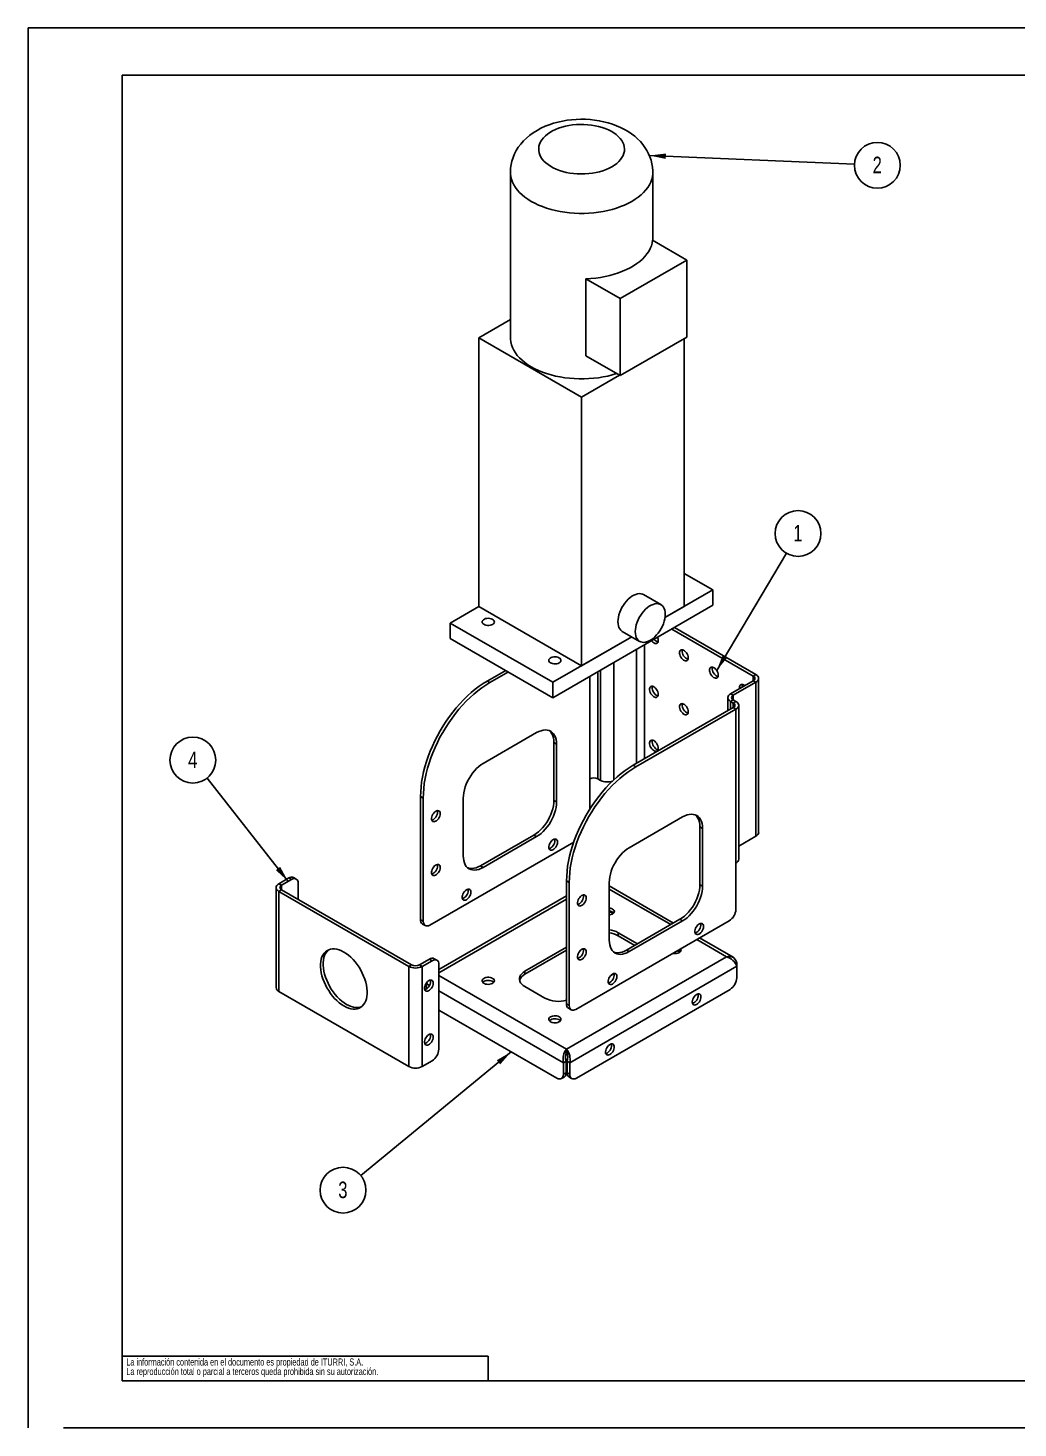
# Model space of a CAD drawing. Extents: x 0 to 420, y 0 to 297.
# Drawn here: x 0 to 210, y 0 to 297 of the extents above; entities that cross this region are included whole.
import ezdxf

# ---------------------------------------------------------------- set-up
doc = ezdxf.new("R2010")
doc.units = 0
doc.layers.get('0').update_dxf_attribs({"linetype": 'CONTINUOUS'})
doc.layers.add('FORMATO', color=7, linetype='CONTINUOUS')
doc.layers.add('SLD-0', color=179, linetype='CONTINUOUS')
doc.styles.add('SLDTEXTSTYLE1', font='TXT', dxfattribs={"width": 0.75})
doc.dimstyles.new('SLDDIMSTYLE0', dxfattribs={"dimtxt": 0.18, "dimasz": 3.5, "dimexe": 0, "dimexo": 0.0625, "dimgap": 0, "dimtad": 0, "dimtih": 1, "dimtoh": 1, "dimdec": 0, "dimrnd": 1e-09, "dimzin": 0, "dimdsep": 46, "dimtxsty": 'Standard', "dimsah": 1, "dimcen": 0.09, "dimadec": 0, "dimazin": 0, "dimtfac": 3.5, "dimtdec": 0, "dimtofl": 0, "dimtmove": 0, "dimatfit": 3, "dimfxl": 1, "dimtolj": 1, "dimtzin": 0, "dimarcsym": 0})

# ---------------------------------------------------------------- blocks, each defined once
blk = doc.blocks.new('SW_NOTE_0_3')
at = {"layer": 'SLD-0', "color": 0, "char_height": 1.5, "attachment_point": 1, "style": 'SLDTEXTSTYLE1'}
for s, insert in [('La información contenida en el documento es propiedad de ITURRI, S.A.', (0, 1.93)), ('La reproducción total o parcial a terceros queda prohibida sin su autorización.', (0, -0.07))]:
    blk.add_mtext(s, dxfattribs=dict(at, insert=insert))
blk = doc.blocks.new('SW_NOTE_0_5')
at = {"layer": 'FORMATO', "color": 0}
blk.add_circle((2.49, 4.18), 4.86, dxfattribs=at)
at = {"layer": 'FORMATO', "color": 0, "insert": (2.45, 6), "char_height": 3.5, "attachment_point": 2, "style": 'SLDTEXTSTYLE1'}
blk.add_mtext('1', dxfattribs=at)
blk = doc.blocks.new('SW_NOTE_0_6')
at = {"layer": 'FORMATO', "color": 0}
blk.add_circle((4.86, -0.21), 4.86, dxfattribs=at)
at = {"layer": 'FORMATO', "color": 0, "insert": (4.83, 1.61), "char_height": 3.5, "attachment_point": 2, "style": 'SLDTEXTSTYLE1'}
blk.add_mtext('2', dxfattribs=at)
blk = doc.blocks.new('SW_NOTE_0_7')
at = {"layer": 'FORMATO', "color": 0}
blk.add_circle((-3.76, -3.09), 4.86, dxfattribs=at)
at = {"layer": 'FORMATO', "color": 0, "insert": (-3.79, -1.28), "char_height": 3.5, "attachment_point": 2, "style": 'SLDTEXTSTYLE1'}
blk.add_mtext('3', dxfattribs=at)
blk = doc.blocks.new('SW_NOTE_0_8')
at = {"layer": 'FORMATO', "color": 0}
blk.add_circle((-3.01, 3.83), 4.86, dxfattribs=at)
at = {"layer": 'FORMATO', "color": 0, "insert": (-3.04, 5.64), "char_height": 3.5, "attachment_point": 2, "style": 'SLDTEXTSTYLE1'}
blk.add_mtext('4', dxfattribs=at)

msp = doc.modelspace()

# ---------------------------------------------------------------- linework, layer by layer
at = {"color": 7, "linetype": 'Continuous'}
for p, q in [((0, 297), (420, 297)), ((0, 297), (0, 0)), ((410, 287), (20, 287)), ((20, 10), (20, 287)), ((102.33, 266.39), (102.33, 231.28)), ((132.53, 251.95), (132.53, 266.39)), ((139.77, 247.77), (132.5, 251.97)), ((139.77, 247.77), (125.63, 239.61)), ((139.77, 231.44), (139.77, 247.77)), ((125.63, 239.61), (118.35, 243.81)), ((118.35, 243.81), (118.35, 227.48)), ((125.63, 239.61), (125.63, 223.28)), ((102.33, 235.13), (95.65, 231.28)), ((95.65, 231.28), (117.43, 218.7)), ((95.65, 231.28), (95.65, 174.28)), ((125.63, 223.28), (139.77, 231.44)), ((139.2, 231.11), (139.2, 174.28)), ((125.63, 223.28), (118.35, 227.48)), ((117.43, 218.7), (125.49, 223.36)), ((117.43, 218.7), (117.43, 161.71)), ((145.29, 177.79), (139.2, 181.3)), ((134.24, 174.67), (130.56, 176.79)), ((135.12, 171.93), (145.29, 177.79)), ((145.29, 177.79), (145.29, 174.53)), ((95.65, 174.28), (89.57, 170.77)), ((95.65, 174.28), (117.43, 161.71)), ((111.34, 154.93), (145.29, 174.53)), ((135.12, 171.93), (139.2, 174.28)), ((89.57, 170.77), (89.57, 167.51)), ((89.57, 170.77), (111.34, 158.2)), ((153.84, 159.52), (136.56, 169.49)), ((154.41, 159.84), (137.13, 169.82)), ((89.57, 167.51), (111.34, 154.93)), ((111.34, 158.2), (128.06, 167.85)), ((117.43, 161.71), (128.06, 167.85)), ((126.06, 169), (129.74, 166.88)), ((97.41, 158.45), (101.33, 160.71)), ((97.98, 158.13), (101.89, 160.39)), ((111.34, 158.2), (111.34, 154.93)), ((153.84, 158.54), (149.03, 155.76)), ((154.41, 158.21), (149.6, 155.43)), ((154.99, 126.36), (154.99, 159.03)), ((148.45, 154.94), (148.45, 152.16)), ((149.6, 154.45), (150.16, 154.13)), ((149.6, 152.82), (128.39, 140.58)), ((150.16, 152.49), (128.95, 140.25)), ((149.03, 154.13), (149.6, 153.8)), ((150.75, 120.65), (150.75, 153.31)), ((107.88, 147.51), (96.57, 140.98)), ((111.56, 133.14), (111.56, 145.39)), ((112.12, 132.81), (112.12, 145.06)), ((119.19, 137.71), (119.19, 131.35)), ((120.89, 137.71), (121.46, 137.39)), ((83.27, 107.83), (83.27, 133.96)), ((83.84, 107.5), (83.84, 133.63)), ((92.32, 133.63), (92.32, 121.38)), ((138.85, 129.63), (127.54, 123.1)), ((96, 119.26), (107.31, 125.79)), ((96.57, 118.93), (107.88, 125.47)), ((142.53, 127.51), (142.53, 115.26)), ((143.09, 114.93), (143.09, 127.18)), ((150.75, 123.44), (154.41, 125.55)), ((115.75, 124.3), (85.25, 106.69)), ((150.16, 110.03), (150.16, 119.83)), ((55.33, 116.69), (53.21, 115.46)), ((55.9, 116.36), (53.78, 115.14)), ((56.9, 116.46), (56.33, 116.79)), ((114.24, 116.08), (114.24, 89.95)), ((52.63, 114.65), (52.63, 93.42)), ((80.79, 97.91), (53.21, 113.83)), ((81.35, 98.24), (53.78, 114.16)), ((57.31, 112.12), (57.31, 115.54)), ((114.24, 112.89), (87.15, 97.25)), ((114.81, 115.75), (114.81, 89.62)), ((123.29, 115.75), (123.29, 103.5)), ((136.94, 107.13), (123.29, 115.01)), ((116.22, 88.81), (148.75, 107.58)), ((123.29, 109.6), (124.13, 109.12)), ((138.28, 107.91), (126.97, 101.38)), ((127.54, 101.05), (138.85, 107.59)), ((83.69, 106.91), (84.25, 106.59)), ((129.28, 102.71), (125.2, 105.07)), ((125.2, 104.42), (128.72, 102.39)), ((114.24, 102.01), (105.4, 96.9)), ((105.4, 96.25), (114.24, 101.35)), ((137.77, 101.24), (138.27, 100.95)), ((149.56, 99.85), (142.45, 103.95)), ((83.05, 98.24), (85.17, 99.46)), ((83.62, 97.91), (85.74, 99.13)), ((86.74, 99.23), (86.17, 99.56)), ((87.15, 98.32), (87.15, 80.35)), ((150.35, 98.72), (150.03, 98.54)), ((150.35, 98.72), (150.35, 97.95)), ((123.6, 95.98), (124.32, 96.39)), ((150.35, 95.5), (150.35, 97.95)), ((53.21, 92.6), (80.79, 76.68)), ((84.5, 94.27), (84.63, 94.52)), ((84.5, 94.27), (84.5, 93.11)), ((105.4, 93.64), (109.65, 91.19)), ((148.93, 93.05), (116.32, 74.22)), ((112.16, 74.22), (87.15, 88.66)), ((114.66, 89.04), (115.22, 88.71)), ((114.24, 79.72), (114.24, 80.37)), ((85.74, 77.9), (83.62, 76.68)), ((113.58, 77.49), (114.14, 77.82)), ((113.58, 77.49), (113.58, 75.04)), ((114.14, 77.82), (114.14, 75.37)), ((114.91, 77.49), (114.34, 77.82)), ((114.34, 77.82), (114.34, 75.37)), ((114.91, 75.04), (114.91, 77.49)), ((113.16, 74.13), (113.73, 74.45)), ((114.76, 74.45), (115.32, 74.13)), ((20, 10), (410, 10)), ((7.53, 0), (420, 0))]:
    msp.add_line(p, q, dxfattribs=at)
at = {"color": 8, "linetype": 'Continuous'}
for p, q in [((129.09, 165.18), (129.09, 140.98)), ((130.79, 141.96), (130.79, 166.16)), ((120.89, 137.71), (120.89, 160.44)), ((121.46, 160.77), (121.46, 137.39)), ((124.28, 162.4), (124.28, 137.51)), ((97.41, 158.45), (97.98, 158.13)), ((119.19, 159.46), (119.19, 137.71)), ((153.84, 159.52), (154.41, 159.84)), ((153.84, 159.52), (153.84, 158.54)), ((153.84, 158.54), (154.41, 158.21)), ((154.41, 158.21), (154.41, 125.55)), ((149.6, 155.43), (149.03, 155.76)), ((149.6, 154.45), (149.03, 154.13)), ((149.6, 154.45), (149.6, 155.43)), ((149.03, 154.13), (149.03, 152.49)), ((149.6, 153.8), (150.16, 154.13)), ((149.6, 153.8), (149.6, 152.82)), ((149.6, 152.82), (150.16, 152.49)), ((150.16, 152.49), (150.16, 119.83)), ((111.56, 145.39), (112.12, 145.06)), ((128.39, 140.58), (128.95, 140.25)), ((83.84, 133.63), (83.27, 133.96)), ((111.56, 133.14), (112.12, 132.81)), ((107.31, 125.79), (107.88, 125.47)), ((142.53, 127.51), (143.09, 127.18)), ((96, 119.26), (96.57, 118.93)), ((55.9, 116.36), (55.33, 116.69)), ((114.81, 115.75), (114.24, 116.08)), ((53.78, 115.14), (53.21, 115.46)), ((53.78, 114.16), (53.21, 113.83)), ((53.21, 113.83), (53.21, 92.6)), ((53.78, 114.16), (53.78, 115.14)), ((136.35, 106.8), (123.29, 114.33)), ((142.53, 115.26), (143.09, 114.93)), ((114.24, 112.21), (87.15, 96.57)), ((83.27, 107.83), (83.84, 107.5)), ((138.28, 107.91), (138.85, 107.59)), ((125.2, 104.42), (125.2, 105.07)), ((126.97, 101.38), (127.54, 101.05)), ((148.18, 99.97), (141.87, 103.61)), ((81.35, 98.24), (80.79, 97.91)), ((83.05, 98.24), (83.62, 97.91)), ((85.74, 99.13), (85.17, 99.46)), ((114.24, 80.37), (148.18, 99.97)), ((80.79, 76.68), (80.79, 97.91)), ((83.62, 76.68), (83.62, 97.91)), ((87.15, 96.01), (114.24, 80.37)), ((105.4, 96.25), (105.4, 96.9)), ((150.35, 97.95), (114.91, 77.49)), ((84.5, 94.27), (85.17, 93.89)), ((87.15, 92.75), (113.58, 77.49)), ((114.24, 89.95), (114.81, 89.62)), ((113.58, 75.04), (114.14, 75.37)), ((114.34, 75.37), (114.91, 75.04))]:
    msp.add_line(p, q, dxfattribs=at)
at = {"color": 7, "linetype": 'Continuous', "flags": 128}
for points in [[(132.52, 266.39), (132.52, 266.71), (132.46, 267.46), (132.34, 268.2), (132.16, 268.93), (131.92, 269.64), (131.63, 270.33), (131.28, 271.01), (130.87, 271.66), (130.41, 272.29), (129.89, 272.9), (129.32, 273.48), (128.7, 274.03), (128.02, 274.55), (127.3, 275.04), (126.52, 275.49), (125.7, 275.9), (124.85, 276.27), (123.96, 276.6), (123.04, 276.88), (122.11, 277.12), (121.16, 277.32), (120.2, 277.46), (119.22, 277.57), (118.25, 277.63), (117.27, 277.64), (116.29, 277.61), (115.31, 277.54), (114.34, 277.42), (113.38, 277.26), (112.43, 277.05), (111.5, 276.79), (110.58, 276.49), (109.68, 276.14), (108.81, 275.74), (107.97, 275.29), (107.18, 274.79), (106.43, 274.25), (105.73, 273.66), (105.09, 273.04), (104.51, 272.38), (104.01, 271.7), (103.56, 270.99), (103.19, 270.27), (102.88, 269.53), (102.65, 268.78), (102.47, 268.02), (102.37, 267.26), (102.33, 266.5), (102.33, 266.38)], [(132.5, 251.97), (132.4, 251.37), (132.23, 250.78), (131.98, 250.2), (131.67, 249.62), (131.3, 249.06), (130.85, 248.52), (130.34, 247.99), (129.78, 247.49), (129.15, 247.01), (128.46, 246.56), (127.73, 246.13), (126.94, 245.74), (126.11, 245.38), (125.24, 245.05), (124.33, 244.76), (123.39, 244.5), (122.42, 244.28), (121.43, 244.1), (120.42, 243.96), (119.39, 243.86), (118.35, 243.81)], [(102.33, 231.28), (102.33, 230.98), (102.4, 230.39), (102.54, 229.8), (102.75, 229.21), (103.03, 228.64), (103.38, 228.08), (103.79, 227.53), (104.26, 227), (104.8, 226.5), (105.39, 226.01), (106.04, 225.55), (106.75, 225.11), (107.5, 224.71), (108.3, 224.33), (109.14, 223.99), (110.02, 223.68), (110.94, 223.4), (111.89, 223.17), (112.86, 222.97), (113.85, 222.81), (114.86, 222.69), (115.88, 222.61), (116.91, 222.56), (117.94, 222.56), (118.97, 222.61), (119.99, 222.69), (121, 222.81), (121.99, 222.97), (122.96, 223.17), (123.91, 223.4), (124.83, 223.68), (124.89, 223.7)], [(130.56, 176.79), (130.34, 176.9), (130.02, 176.98), (129.67, 177), (129.3, 176.96), (128.91, 176.85), (128.51, 176.68), (128.11, 176.45), (127.72, 176.16), (127.33, 175.82), (126.96, 175.44), (126.61, 175.01), (126.29, 174.56), (126, 174.07), (125.74, 173.57), (125.53, 173.06), (125.36, 172.54), (125.23, 172.03), (125.16, 171.53), (125.13, 171.06)], [(135.17, 172.61), (135.15, 173.06), (135.07, 173.47), (134.95, 173.83), (134.78, 174.15), (134.57, 174.42), (134.31, 174.63), (134.02, 174.77), (133.7, 174.86), (133.35, 174.88), (132.97, 174.83), (132.59, 174.73), (132.19, 174.56), (131.79, 174.32), (131.4, 174.04), (131.01, 173.7), (130.64, 173.32), (130.29, 172.89), (129.96, 172.43), (129.67, 171.95), (129.42, 171.45), (129.2, 170.93), (129.03, 170.42), (128.91, 169.91), (128.83, 169.41), (128.81, 168.94), (128.83, 168.49), (128.91, 168.08), (129.03, 167.71), (129.2, 167.39), (129.42, 167.13), (129.67, 166.92), (129.96, 166.77), (130.29, 166.69), (130.64, 166.67), (131.01, 166.71), (131.4, 166.82), (131.79, 166.99), (132.19, 167.22), (132.59, 167.51), (132.97, 167.85), (133.35, 168.23), (133.7, 168.65), (134.02, 169.11), (134.31, 169.6), (134.57, 170.1), (134.78, 170.61), (134.95, 171.13), (135.07, 171.64), (135.15, 172.13), (135.17, 172.61)], [(98.55, 170.49), (98.73, 170.62), (98.86, 170.78), (98.92, 170.95), (98.91, 171.13), (98.83, 171.29), (98.69, 171.45), (98.49, 171.58), (98.24, 171.68), (97.96, 171.74), (97.66, 171.77), (97.36, 171.75), (97.08, 171.7), (96.82, 171.61), (96.61, 171.48), (96.45, 171.33), (96.35, 171.17), (96.33, 170.99), (96.37, 170.82), (96.48, 170.66), (96.66, 170.52), (96.88, 170.4), (97.15, 170.32), (97.44, 170.27), (97.74, 170.27), (98.04, 170.3), (98.31, 170.38), (98.55, 170.49)], [(125.13, 171.06), (125.16, 170.61), (125.23, 170.2), (125.36, 169.83), (125.53, 169.52), (125.74, 169.25), (126, 169.04), (126.06, 169)], [(132.26, 167.01), (132.31, 166.94), (132.51, 166.73), (132.72, 166.57), (132.93, 166.46), (133.13, 166.41), (133.32, 166.43), (133.47, 166.51), (133.59, 166.65), (133.66, 166.84), (133.69, 167.07)], [(112.69, 162.32), (112.87, 162.46), (113, 162.62), (113.06, 162.79), (113.05, 162.96), (112.98, 163.13), (112.83, 163.28), (112.63, 163.41), (112.39, 163.51), (112.1, 163.58), (111.81, 163.6), (111.51, 163.59), (111.22, 163.53), (110.96, 163.44), (110.75, 163.32), (110.59, 163.17), (110.5, 163), (110.47, 162.83), (110.51, 162.66), (110.62, 162.5), (110.8, 162.35), (111.02, 162.24), (111.29, 162.16), (111.58, 162.11), (111.88, 162.11), (112.18, 162.14), (112.45, 162.21), (112.69, 162.32)], [(140.05, 163.39), (140.03, 163.65), (139.95, 163.93), (139.84, 164.2), (139.68, 164.46), (139.5, 164.69), (139.29, 164.88), (139.08, 165.01), (138.87, 165.09), (138.67, 165.11), (138.5, 165.06), (138.37, 164.95), (138.27, 164.79), (138.22, 164.57), (138.22, 164.33), (138.27, 164.06), (138.37, 163.78), (138.5, 163.52), (138.67, 163.27), (138.87, 163.06), (139.08, 162.89), (139.29, 162.79), (139.5, 162.74), (139.68, 162.76), (139.84, 162.83), (139.95, 162.97), (140.03, 163.16), (140.05, 163.39)], [(138.83, 165.1), (138.79, 164.9), (138.79, 164.65), (138.84, 164.39), (138.93, 164.11), (139.07, 163.84), (139.24, 163.6), (139.44, 163.39), (139.65, 163.22), (139.86, 163.11), (140, 163.07)], [(146.42, 159.72), (146.39, 159.98), (146.32, 160.25), (146.2, 160.53), (146.05, 160.78), (145.86, 161.01), (145.66, 161.2), (145.44, 161.34), (145.23, 161.42), (145.04, 161.43), (144.87, 161.39), (144.73, 161.28), (144.63, 161.11), (144.58, 160.9), (144.58, 160.65), (144.63, 160.39), (144.73, 160.11), (144.87, 159.84), (145.04, 159.6), (145.23, 159.39), (145.44, 159.22), (145.66, 159.11), (145.86, 159.06), (146.05, 159.08), (146.2, 159.16), (146.32, 159.3), (146.39, 159.49), (146.42, 159.72)], [(145.2, 161.43), (145.15, 161.23), (145.15, 160.98), (145.2, 160.71), (145.3, 160.44), (145.43, 160.17), (145.6, 159.92), (145.8, 159.71), (146.01, 159.55), (146.22, 159.44), (146.37, 159.4)], [(83.27, 133.96), (83.3, 134.96), (83.38, 135.99), (83.5, 137.04), (83.68, 138.1), (83.91, 139.19), (84.19, 140.28), (84.52, 141.38), (84.89, 142.48), (85.31, 143.59), (85.78, 144.68), (86.28, 145.77), (86.83, 146.84), (87.41, 147.9), (88.04, 148.93), (88.69, 149.94), (89.38, 150.93), (90.1, 151.88), (90.84, 152.79), (91.61, 153.66), (92.4, 154.5), (93.21, 155.29), (94.03, 156.03), (94.86, 156.72), (95.71, 157.35), (96.56, 157.93), (97.41, 158.45)], [(97.98, 158.13), (97.13, 157.61), (96.28, 157.02), (95.43, 156.39), (94.6, 155.7), (93.77, 154.96), (92.96, 154.17), (92.18, 153.34), (91.41, 152.46), (90.66, 151.55), (89.95, 150.6), (89.26, 149.62), (88.6, 148.61), (87.98, 147.57), (87.39, 146.52), (86.85, 145.44), (86.34, 144.36), (85.88, 143.26), (85.46, 142.16), (85.08, 141.05), (84.76, 139.95), (84.48, 138.86), (84.25, 137.78), (84.07, 136.71), (83.94, 135.66), (83.86, 134.63), (83.84, 133.63)], [(152.05, 157.5), (152.02, 157.53), (151.81, 157.67), (151.6, 157.75), (151.4, 157.76), (151.23, 157.71), (151.09, 157.6), (151, 157.44), (150.95, 157.23), (150.95, 156.98), (150.96, 156.87)], [(154.41, 158.21), (154.66, 158.38), (154.84, 158.58), (154.95, 158.8), (154.99, 159.03), (154.95, 159.25), (154.84, 159.47), (154.66, 159.67), (154.41, 159.84)], [(133.69, 155.64), (133.66, 155.89), (133.59, 156.17), (133.47, 156.44), (133.32, 156.7), (133.13, 156.93), (132.93, 157.12), (132.72, 157.26), (132.51, 157.34), (132.31, 157.35), (132.14, 157.3), (132, 157.19), (131.91, 157.03), (131.86, 156.82), (131.86, 156.57), (131.91, 156.3), (132, 156.03), (132.14, 155.76), (132.31, 155.51), (132.51, 155.3), (132.72, 155.14), (132.93, 155.03), (133.13, 154.98), (133.32, 155), (133.47, 155.08), (133.59, 155.22), (133.66, 155.4), (133.69, 155.64)], [(132.47, 157.34), (132.42, 157.14), (132.42, 156.9), (132.47, 156.63), (132.57, 156.35), (132.7, 156.08), (132.88, 155.84), (133.07, 155.63), (133.28, 155.46), (133.49, 155.35), (133.64, 155.32)], [(149.03, 155.76), (148.78, 155.59), (148.6, 155.39), (148.49, 155.17), (148.45, 154.94), (148.49, 154.72), (148.6, 154.5), (148.78, 154.3), (149.03, 154.13)], [(140.05, 151.96), (140.03, 152.22), (139.95, 152.49), (139.84, 152.77), (139.68, 153.03), (139.5, 153.26), (139.29, 153.45), (139.08, 153.58), (138.87, 153.66), (138.67, 153.68), (138.5, 153.63), (138.37, 153.52), (138.27, 153.35), (138.22, 153.14), (138.22, 152.9), (138.27, 152.63), (138.37, 152.35), (138.5, 152.08), (138.67, 151.84), (138.87, 151.63), (139.08, 151.46), (139.29, 151.35), (139.5, 151.31), (139.68, 151.32), (139.84, 151.4), (139.95, 151.54), (140.03, 151.73), (140.05, 151.96)], [(138.83, 153.67), (138.79, 153.47), (138.79, 153.22), (138.84, 152.95), (138.93, 152.68), (139.07, 152.41), (139.24, 152.16), (139.44, 151.95), (139.65, 151.79), (139.86, 151.68), (140, 151.64)], [(150.16, 152.49), (150.41, 152.67), (150.6, 152.87), (150.71, 153.09), (150.75, 153.31), (150.71, 153.54), (150.6, 153.75), (150.41, 153.95), (150.16, 154.13)], [(112.12, 145.06), (112.1, 145.59), (112.02, 146.09), (111.88, 146.54), (111.7, 146.94), (111.47, 147.29), (111.2, 147.58), (110.88, 147.81), (110.52, 147.97), (110.14, 148.06), (109.72, 148.09), (109.28, 148.05), (108.82, 147.93), (108.35, 147.76), (107.88, 147.51)], [(111.56, 145.39), (111.53, 145.92), (111.45, 146.42), (111.32, 146.87), (111.14, 147.27), (110.91, 147.62), (110.63, 147.91), (110.58, 147.95)], [(133.69, 144.2), (133.66, 144.46), (133.59, 144.74), (133.47, 145.01), (133.32, 145.27), (133.13, 145.5), (132.93, 145.69), (132.72, 145.82), (132.51, 145.9), (132.31, 145.92), (132.14, 145.87), (132, 145.76), (131.91, 145.6), (131.86, 145.38), (131.86, 145.14), (131.91, 144.87), (132, 144.59), (132.14, 144.33), (132.31, 144.08), (132.51, 143.87), (132.72, 143.71), (132.93, 143.6), (133.13, 143.55), (133.32, 143.57), (133.47, 143.65), (133.59, 143.78), (133.66, 143.97), (133.69, 144.2)], [(132.47, 145.91), (132.42, 145.71), (132.42, 145.46), (132.47, 145.2), (132.57, 144.92), (132.7, 144.65), (132.88, 144.41), (133.07, 144.2), (133.28, 144.03), (133.49, 143.92), (133.64, 143.88)], [(96.57, 140.98), (96.09, 140.68), (95.62, 140.31), (95.16, 139.9), (94.72, 139.43), (94.31, 138.93), (93.92, 138.38), (93.57, 137.81), (93.25, 137.22), (92.97, 136.61), (92.74, 136), (92.56, 135.39), (92.43, 134.78), (92.35, 134.2), (92.32, 133.63)], [(114.24, 116.08), (114.27, 117.08), (114.35, 118.11), (114.47, 119.16), (114.65, 120.23), (114.88, 121.31), (115.16, 122.4), (115.49, 123.5), (115.86, 124.6), (116.28, 125.71), (116.75, 126.8), (117.25, 127.89), (117.8, 128.96), (118.39, 130.02), (119.01, 131.05), (119.66, 132.06), (120.35, 133.05), (121.07, 134), (121.81, 134.91), (122.58, 135.79), (123.37, 136.62), (124.18, 137.41), (125, 138.15), (125.84, 138.84), (126.68, 139.47), (127.53, 140.05), (128.39, 140.58)], [(128.95, 140.25), (128.1, 139.73), (127.25, 139.15), (126.4, 138.51), (125.57, 137.82), (124.74, 137.08), (123.94, 136.29), (123.15, 135.46), (122.38, 134.58), (121.63, 133.67), (120.92, 132.72), (120.23, 131.74), (119.57, 130.73), (118.95, 129.69), (118.37, 128.64), (117.82, 127.56), (117.31, 126.48), (116.85, 125.38), (116.43, 124.28), (116.05, 123.18), (115.73, 122.08), (115.45, 120.98), (115.22, 119.9), (115.04, 118.83), (114.91, 117.78), (114.83, 116.75), (114.81, 115.75)], [(87.44, 130.33), (87.42, 130.56), (87.35, 130.75), (87.23, 130.88), (87.07, 130.96), (86.89, 130.98), (86.68, 130.93), (86.47, 130.82), (86.26, 130.66), (86.07, 130.45), (85.89, 130.2), (85.76, 129.93), (85.66, 129.66), (85.61, 129.39), (85.61, 129.14), (85.66, 128.93), (85.76, 128.77), (85.89, 128.66), (86.07, 128.61), (86.26, 128.63), (86.47, 128.7), (86.68, 128.84), (86.89, 129.03), (87.07, 129.26), (87.23, 129.52), (87.35, 129.79), (87.42, 130.07), (87.44, 130.33)], [(86.88, 130.65), (86.85, 130.88), (86.83, 130.97)], [(107.31, 125.79), (107.79, 126.1), (108.26, 126.46), (108.71, 126.88), (109.15, 127.34), (109.57, 127.85), (109.96, 128.39), (110.31, 128.96), (110.63, 129.55), (110.91, 130.16), (111.14, 130.77), (111.32, 131.38), (111.45, 131.99), (111.53, 132.58), (111.56, 133.14)], [(107.88, 125.47), (108.35, 125.77), (108.82, 126.13), (109.28, 126.55), (109.72, 127.01), (110.14, 127.52), (110.52, 128.06), (110.88, 128.63), (111.2, 129.22), (111.47, 129.83), (111.7, 130.45), (111.88, 131.06), (112.02, 131.66), (112.1, 132.25), (112.12, 132.81)], [(85.66, 128.94), (85.7, 128.95), (85.91, 129.03), (86.12, 129.17), (86.32, 129.36), (86.51, 129.59), (86.66, 129.85), (86.78, 130.12), (86.85, 130.39), (86.88, 130.65)], [(143.09, 127.18), (143.07, 127.72), (142.99, 128.21), (142.86, 128.66), (142.67, 129.07), (142.44, 129.41), (142.17, 129.7), (141.85, 129.93), (141.5, 130.09), (141.11, 130.18), (140.69, 130.21), (140.25, 130.17), (139.79, 130.05), (139.33, 129.88), (138.85, 129.63)], [(141.55, 130.07), (141.6, 130.03), (141.88, 129.74), (142.11, 129.39), (142.29, 128.99), (142.42, 128.54), (142.5, 128.04), (142.53, 127.51)], [(112.33, 124.28), (112.31, 124.51), (112.24, 124.7), (112.12, 124.84), (111.96, 124.92), (111.78, 124.94), (111.57, 124.89), (111.36, 124.78), (111.15, 124.61), (110.96, 124.4), (110.78, 124.16), (110.65, 123.89), (110.55, 123.61), (110.5, 123.35), (110.5, 123.1), (110.55, 122.89), (110.65, 122.72), (110.78, 122.61), (110.96, 122.57), (111.15, 122.58), (111.36, 122.66), (111.57, 122.8), (111.78, 122.99), (111.96, 123.22), (112.12, 123.47), (112.24, 123.75), (112.31, 124.02), (112.33, 124.28)], [(111.77, 124.61), (111.74, 124.84), (111.72, 124.93)], [(110.55, 122.9), (110.59, 122.91), (110.8, 122.99), (111.01, 123.12), (111.21, 123.31), (111.4, 123.54), (111.55, 123.8), (111.67, 124.07), (111.74, 124.35), (111.77, 124.61)], [(127.54, 123.1), (127.06, 122.8), (126.59, 122.43), (126.14, 122.02), (125.7, 121.55), (125.28, 121.05), (124.89, 120.51), (124.54, 119.93), (124.22, 119.34), (123.94, 118.73), (123.71, 118.12), (123.53, 117.51), (123.4, 116.9), (123.32, 116.32), (123.29, 115.75)], [(87.44, 118.89), (87.42, 119.12), (87.35, 119.31), (87.23, 119.45), (87.07, 119.53), (86.89, 119.55), (86.68, 119.5), (86.47, 119.39), (86.26, 119.23), (86.07, 119.02), (85.89, 118.77), (85.76, 118.5), (85.66, 118.23), (85.61, 117.96), (85.61, 117.71), (85.66, 117.5), (85.76, 117.34), (85.89, 117.23), (86.07, 117.18), (86.26, 117.19), (86.47, 117.27), (86.68, 117.41), (86.89, 117.6), (87.07, 117.83), (87.23, 118.09), (87.35, 118.36), (87.42, 118.63), (87.44, 118.89)], [(85.66, 117.51), (85.7, 117.52), (85.91, 117.6), (86.12, 117.74), (86.32, 117.93), (86.51, 118.16), (86.66, 118.41), (86.78, 118.69), (86.85, 118.96), (86.88, 119.22)], [(86.88, 119.22), (86.85, 119.45), (86.83, 119.54)], [(92.32, 121.38), (92.35, 120.85), (92.43, 120.36), (92.56, 119.9), (92.74, 119.5), (92.97, 119.15), (93.25, 118.86), (93.57, 118.64), (93.92, 118.48), (94.31, 118.38), (94.72, 118.36), (95.16, 118.4), (95.62, 118.51), (96.09, 118.69), (96.57, 118.93)], [(93.3, 118.82), (93.35, 118.8), (93.74, 118.71), (94.16, 118.68), (94.6, 118.73), (95.06, 118.84), (95.52, 119.02), (96, 119.26)], [(57.31, 115.54), (57.29, 115.85), (57.21, 116.11), (57.07, 116.31), (56.9, 116.46), (56.68, 116.54), (56.44, 116.55), (56.17, 116.49), (55.9, 116.36)], [(53.21, 115.46), (52.96, 115.29), (52.78, 115.09), (52.66, 114.87), (52.63, 114.65), (52.66, 114.42), (52.78, 114.2), (52.96, 114.01), (53.21, 113.83)], [(93.95, 113.67), (93.92, 113.9), (93.85, 114.09), (93.73, 114.23), (93.58, 114.31), (93.39, 114.32), (93.19, 114.27), (92.98, 114.17), (92.77, 114), (92.57, 113.79), (92.4, 113.54), (92.26, 113.28), (92.17, 113), (92.12, 112.73), (92.12, 112.49), (92.17, 112.28), (92.26, 112.11), (92.4, 112), (92.57, 111.95), (92.77, 111.97), (92.98, 112.05), (93.19, 112.18), (93.39, 112.37), (93.58, 112.6), (93.73, 112.86), (93.85, 113.13), (93.92, 113.41), (93.95, 113.67)], [(92.16, 112.29), (92.2, 112.29), (92.41, 112.37), (92.62, 112.51), (92.83, 112.7), (93.01, 112.93), (93.17, 113.19), (93.29, 113.46), (93.36, 113.74), (93.38, 113.99)], [(93.38, 113.99), (93.36, 114.22), (93.33, 114.31)], [(118.42, 112.45), (118.39, 112.68), (118.32, 112.87), (118.2, 113), (118.04, 113.08), (117.86, 113.1), (117.66, 113.05), (117.44, 112.94), (117.23, 112.78), (117.04, 112.57), (116.87, 112.32), (116.73, 112.06), (116.63, 111.78), (116.58, 111.51), (116.58, 111.27), (116.63, 111.05), (116.73, 110.89), (116.87, 110.78), (117.04, 110.73), (117.23, 110.75), (117.44, 110.83), (117.66, 110.96), (117.86, 111.15), (118.04, 111.38), (118.2, 111.64), (118.32, 111.91), (118.39, 112.19), (118.42, 112.45)], [(117.8, 113.09), (117.84, 112.89), (117.84, 112.65), (117.79, 112.38), (117.7, 112.1), (117.56, 111.83), (117.39, 111.59), (117.19, 111.38), (116.98, 111.21), (116.77, 111.1), (116.63, 111.07)], [(142.53, 115.26), (142.5, 114.7), (142.42, 114.11), (142.29, 113.51), (142.11, 112.89), (141.88, 112.28), (141.6, 111.67), (141.28, 111.08), (140.93, 110.51), (140.54, 109.97), (140.13, 109.46), (139.69, 109), (139.23, 108.58), (138.76, 108.22), (138.28, 107.91)], [(138.85, 107.59), (139.33, 107.89), (139.79, 108.25), (140.25, 108.67), (140.69, 109.13), (141.11, 109.64), (141.5, 110.18), (141.85, 110.75), (142.17, 111.35), (142.44, 111.95), (142.67, 112.57), (142.86, 113.18), (142.99, 113.78), (143.07, 114.37), (143.09, 114.93)], [(123.29, 108.82), (123.42, 108.83), (123.7, 108.9), (123.95, 109), (124.15, 109.13), (124.29, 109.28), (124.37, 109.45), (124.38, 109.62), (124.32, 109.79), (124.19, 109.95), (124, 110.09)], [(83.84, 107.5), (83.86, 107.2), (83.95, 106.94), (84.08, 106.73), (84.25, 106.59), (84.47, 106.51), (84.71, 106.5), (84.98, 106.56), (85.25, 106.69)], [(143.31, 106.4), (143.28, 106.63), (143.21, 106.82), (143.09, 106.96), (142.94, 107.04), (142.75, 107.06), (142.55, 107.01), (142.33, 106.9), (142.12, 106.74), (141.93, 106.52), (141.76, 106.28), (141.62, 106.01), (141.52, 105.74), (141.47, 105.47), (141.47, 105.22), (141.52, 105.01), (141.62, 104.84), (141.76, 104.73), (141.93, 104.69), (142.12, 104.7), (142.33, 104.78), (142.55, 104.92), (142.75, 105.11), (142.94, 105.34), (143.09, 105.6), (143.21, 105.87), (143.28, 106.14), (143.31, 106.4)], [(142.69, 107.05), (142.73, 106.85), (142.73, 106.6), (142.68, 106.33), (142.59, 106.06), (142.45, 105.79), (142.28, 105.54), (142.08, 105.33), (141.87, 105.17), (141.66, 105.06), (141.52, 105.02)], [(67, 100.97), (67.5, 100.65), (68, 100.28), (68.48, 99.85), (68.95, 99.38), (69.4, 98.87), (69.83, 98.31), (70.22, 97.73), (70.59, 97.12), (70.91, 96.49), (71.2, 95.85), (71.44, 95.21), (71.64, 94.56), (71.79, 93.92), (71.89, 93.3), (71.94, 92.69), (71.94, 92.11), (71.89, 91.57), (71.79, 91.06), (71.64, 90.59), (71.44, 90.17), (71.2, 89.81), (70.91, 89.5), (70.59, 89.25), (70.22, 89.06), (69.83, 88.93), (69.4, 88.87), (68.95, 88.88), (68.48, 88.95), (68, 89.08), (67.5, 89.28), (67, 89.54), (66.5, 89.86), (66, 90.23), (65.52, 90.66), (65.05, 91.13), (64.6, 91.64), (64.17, 92.2), (63.78, 92.78), (63.41, 93.39), (63.09, 94.02), (62.8, 94.66), (62.56, 95.3), (62.36, 95.95), (62.21, 96.59), (62.11, 97.21), (62.06, 97.82), (62.06, 98.4), (62.11, 98.95), (62.21, 99.45), (62.36, 99.92), (62.56, 100.34), (62.8, 100.7), (63.09, 101.01), (63.41, 101.26), (63.78, 101.45), (64.17, 101.58), (64.6, 101.64), (65.05, 101.63), (65.52, 101.56), (66, 101.43), (66.5, 101.23), (67, 100.97)], [(70.77, 89.38), (70.39, 89.26), (69.97, 89.2), (69.52, 89.2), (69.05, 89.27), (68.56, 89.41), (68.07, 89.61), (67.57, 89.87), (67.07, 90.18), (66.57, 90.56), (66.08, 90.98), (65.61, 91.46), (65.16, 91.97), (64.74, 92.52), (64.34, 93.11), (63.98, 93.71), (63.65, 94.34), (63.37, 94.98), (63.12, 95.63), (62.92, 96.28), (62.77, 96.92), (62.67, 97.54), (62.62, 98.15), (62.62, 98.73), (62.67, 99.27), (62.77, 99.78), (62.92, 100.25), (63.12, 100.66), (63.37, 101.03), (63.65, 101.34), (63.8, 101.46)], [(118.42, 101.01), (118.39, 101.25), (118.32, 101.43), (118.2, 101.57), (118.04, 101.65), (117.86, 101.67), (117.66, 101.62), (117.44, 101.51), (117.23, 101.35), (117.04, 101.14), (116.87, 100.89), (116.73, 100.62), (116.63, 100.35), (116.58, 100.08), (116.58, 99.83), (116.63, 99.62), (116.73, 99.46), (116.87, 99.35), (117.04, 99.3), (117.23, 99.31), (117.44, 99.39), (117.66, 99.53), (117.86, 99.72), (118.04, 99.95), (118.2, 100.21), (118.32, 100.48), (118.39, 100.76), (118.42, 101.01)], [(117.8, 101.66), (117.84, 101.46), (117.84, 101.21), (117.79, 100.95), (117.7, 100.67), (117.56, 100.4), (117.39, 100.16), (117.19, 99.95), (116.98, 99.78), (116.77, 99.67), (116.63, 99.63)], [(123.29, 103.5), (123.32, 102.97), (123.4, 102.48), (123.53, 102.02), (123.71, 101.62), (123.94, 101.27), (124.22, 100.98), (124.54, 100.76), (124.89, 100.6), (125.28, 100.5), (125.7, 100.48), (126.14, 100.52), (126.59, 100.63), (127.06, 100.81), (127.54, 101.05)], [(126.97, 101.38), (126.5, 101.14), (126.03, 100.96), (125.57, 100.85), (125.13, 100.8), (124.71, 100.83), (124.33, 100.92), (124.27, 100.94)], [(136.8, 100.69), (136.96, 100.66), (137.26, 100.64), (137.56, 100.67), (137.84, 100.73), (138.09, 100.83), (138.29, 100.96), (138.43, 101.12), (138.51, 101.29), (138.52, 101.46), (138.46, 101.63), (138.45, 101.64)], [(87.15, 98.32), (87.13, 98.62), (87.05, 98.88), (86.91, 99.09), (86.74, 99.23), (86.52, 99.31), (86.28, 99.32), (86.01, 99.26), (85.74, 99.13)], [(150.35, 98.72), (150.09, 99.33), (149.66, 99.78), (149.1, 100.02), (148.46, 100.03), (148.18, 99.97)], [(98.55, 95.39), (98.31, 95.5), (98.04, 95.58), (97.74, 95.61), (97.44, 95.61), (97.15, 95.56), (96.88, 95.48), (96.66, 95.36), (96.48, 95.22), (96.37, 95.06), (96.33, 94.89), (96.35, 94.71), (96.45, 94.55), (96.61, 94.4), (96.82, 94.27), (97.08, 94.18), (97.36, 94.13), (97.66, 94.11), (97.96, 94.14), (98.24, 94.2), (98.49, 94.3), (98.69, 94.43), (98.83, 94.59), (98.91, 94.75), (98.92, 94.93), (98.86, 95.1), (98.73, 95.26), (98.55, 95.39)], [(105.4, 96.9), (105.03, 96.66), (104.72, 96.38), (104.49, 96.08), (104.32, 95.76), (104.24, 95.44), (104.24, 95.11), (104.32, 94.78), (104.49, 94.46), (104.72, 94.16), (105.03, 93.89), (105.4, 93.64)], [(124.92, 95.79), (124.9, 96.02), (124.82, 96.21), (124.71, 96.35), (124.55, 96.43), (124.37, 96.44), (124.16, 96.4), (123.95, 96.29), (123.74, 96.12), (123.54, 95.91), (123.37, 95.67), (123.23, 95.4), (123.14, 95.12), (123.09, 94.85), (123.09, 94.61), (123.14, 94.4), (123.23, 94.23), (123.37, 94.12), (123.54, 94.07), (123.74, 94.09), (123.95, 94.17), (124.16, 94.3), (124.37, 94.49), (124.55, 94.72), (124.71, 94.98), (124.82, 95.26), (124.9, 95.53), (124.92, 95.79)], [(124.3, 96.43), (124.35, 96.23), (124.35, 95.99), (124.3, 95.72), (124.2, 95.44), (124.07, 95.18), (123.9, 94.93), (123.7, 94.72), (123.49, 94.56), (123.28, 94.45), (123.13, 94.41)], [(85.95, 94.36), (85.93, 94.1), (85.85, 93.83), (85.74, 93.55), (85.58, 93.29), (85.4, 93.06), (85.19, 92.87), (84.98, 92.74), (84.77, 92.66), (84.57, 92.64), (84.4, 92.69), (84.26, 92.8), (84.17, 92.97), (84.12, 93.18), (84.12, 93.42), (84.17, 93.69), (84.26, 93.97), (84.4, 94.24), (84.57, 94.48), (84.77, 94.69), (84.98, 94.86), (85.19, 94.97), (85.4, 95.01), (85.58, 95), (85.74, 94.92), (85.85, 94.78), (85.93, 94.59), (85.95, 94.36)], [(85.39, 94.68), (85.36, 94.43), (85.29, 94.15), (85.17, 93.88), (85.01, 93.62), (84.83, 93.39), (84.63, 93.2), (84.41, 93.06), (84.2, 92.98), (84.16, 92.98)], [(85.33, 95), (85.36, 94.92), (85.39, 94.68)], [(96.46, 94.54), (96.56, 94.64), (96.76, 94.77), (97.01, 94.87), (97.29, 94.94), (97.59, 94.96), (97.89, 94.95), (98.18, 94.89), (98.43, 94.8), (98.65, 94.68), (98.8, 94.54)], [(141.82, 89.84), (142.03, 89.99), (142.23, 90.19), (142.41, 90.43), (142.56, 90.7), (142.66, 90.97), (142.73, 91.24), (142.74, 91.49), (142.7, 91.72), (142.62, 91.89), (142.49, 92.02), (142.33, 92.08), (142.13, 92.08), (141.93, 92.02), (141.71, 91.9), (141.51, 91.72), (141.32, 91.5), (141.15, 91.25), (141.02, 90.97), (140.94, 90.7), (140.9, 90.44), (140.92, 90.2), (140.98, 90), (141.08, 89.84), (141.23, 89.75), (141.41, 89.72), (141.61, 89.75), (141.82, 89.84)], [(141.25, 90.17), (141.47, 90.32), (141.67, 90.52), (141.85, 90.76), (141.99, 91.02), (142.1, 91.3), (142.16, 91.57), (142.17, 91.82), (142.14, 92.04), (142.12, 92.08)], [(114.81, 89.62), (114.84, 89.32), (114.92, 89.06), (115.05, 88.85), (115.22, 88.71), (115.44, 88.63), (115.68, 88.62), (115.95, 88.68), (116.22, 88.81)], [(140.95, 90.05), (141.04, 90.07), (141.25, 90.17)], [(112.69, 87.23), (112.45, 87.34), (112.18, 87.41), (111.88, 87.45), (111.58, 87.44), (111.29, 87.4), (111.02, 87.31), (110.8, 87.2), (110.62, 87.06), (110.51, 86.89), (110.47, 86.72), (110.5, 86.55), (110.59, 86.38), (110.75, 86.23), (110.96, 86.11), (111.22, 86.02), (111.51, 85.96), (111.81, 85.95), (112.1, 85.97), (112.39, 86.04), (112.63, 86.14), (112.83, 86.27), (112.98, 86.42), (113.05, 86.59), (113.06, 86.76), (113, 86.94), (112.87, 87.09), (112.69, 87.23)], [(110.6, 86.37), (110.7, 86.48), (110.9, 86.61), (111.15, 86.71), (111.43, 86.77), (111.73, 86.8), (112.03, 86.78), (112.32, 86.73), (112.57, 86.63), (112.79, 86.51), (112.94, 86.37)], [(85.95, 82.93), (85.93, 82.67), (85.85, 82.39), (85.74, 82.12), (85.58, 81.86), (85.4, 81.63), (85.19, 81.44), (84.98, 81.31), (84.77, 81.23), (84.57, 81.21), (84.4, 81.26), (84.26, 81.37), (84.17, 81.53), (84.12, 81.75), (84.12, 81.99), (84.17, 82.26), (84.26, 82.54), (84.4, 82.8), (84.57, 83.05), (84.77, 83.26), (84.98, 83.42), (85.19, 83.53), (85.4, 83.58), (85.58, 83.56), (85.74, 83.48), (85.85, 83.35), (85.93, 83.16), (85.95, 82.93)], [(85.39, 83.25), (85.36, 82.99), (85.29, 82.72), (85.17, 82.45), (85.01, 82.19), (84.83, 81.96), (84.63, 81.77), (84.41, 81.63), (84.2, 81.55), (84.16, 81.55)], [(85.33, 83.57), (85.36, 83.48), (85.39, 83.25)], [(123.44, 79.23), (123.65, 79.38), (123.85, 79.58), (124.03, 79.82), (124.17, 80.08), (124.28, 80.36), (124.34, 80.63), (124.35, 80.88), (124.32, 81.1), (124.23, 81.28), (124.1, 81.4), (123.94, 81.47), (123.75, 81.47), (123.54, 81.41), (123.33, 81.28), (123.12, 81.11), (122.93, 80.89), (122.77, 80.63), (122.64, 80.36), (122.56, 80.09), (122.52, 79.82), (122.53, 79.58), (122.59, 79.38), (122.7, 79.23), (122.84, 79.14), (123.02, 79.1), (123.22, 79.13), (123.44, 79.23)], [(122.87, 79.55), (123.08, 79.71), (123.28, 79.91), (123.46, 80.14), (123.61, 80.41), (123.71, 80.68), (123.78, 80.95), (123.79, 81.21), (123.75, 81.43), (123.74, 81.47)], [(122.57, 79.44), (122.66, 79.46), (122.87, 79.55)], [(112.16, 74.22), (112.44, 74.1), (112.7, 74.04), (112.95, 74.05), (113.16, 74.13), (113.34, 74.27), (113.47, 74.48), (113.55, 74.74), (113.58, 75.04)], [(114.91, 75.04), (114.94, 74.74), (115.02, 74.48), (115.15, 74.27), (115.32, 74.13), (115.54, 74.05), (115.78, 74.04), (116.05, 74.1), (116.32, 74.22)]]:
    msp.add_lwpolyline(points, dxfattribs=at)
at = {"color": 8, "linetype": 'Continuous', "flags": 128}
for points in [[(123.86, 267.57), (124.4, 267.92), (124.89, 268.28), (125.32, 268.68), (125.69, 269.09), (126, 269.52), (126.23, 269.97), (126.4, 270.42), (126.5, 270.88), (126.52, 271.35), (126.48, 271.81), (126.36, 272.27), (126.18, 272.72), (125.93, 273.16), (125.61, 273.59), (125.22, 274), (124.78, 274.38), (124.27, 274.75), (123.72, 275.08), (123.11, 275.39), (122.46, 275.66), (121.77, 275.9), (121.05, 276.11), (120.29, 276.27), (119.52, 276.4), (118.73, 276.49), (117.93, 276.53), (117.12, 276.54), (116.32, 276.5), (115.53, 276.43), (114.75, 276.31), (113.99, 276.15), (113.26, 275.96), (112.56, 275.73), (111.9, 275.46), (111.28, 275.16), (110.71, 274.83), (110.2, 274.48), (109.74, 274.1), (109.34, 273.69), (109, 273.27), (108.73, 272.83), (108.53, 272.38), (108.39, 271.93), (108.33, 271.46), (108.34, 271), (108.42, 270.53), (108.57, 270.08), (108.79, 269.63), (109.08, 269.2), (109.43, 268.78), (109.84, 268.38), (110.32, 268.01), (110.85, 267.66), (111.43, 267.33), (112.06, 267.04), (112.73, 266.79), (113.44, 266.57), (114.18, 266.38), (114.94, 266.23), (115.72, 266.13), (116.52, 266.06), (117.32, 266.03), (118.13, 266.05), (118.93, 266.11), (119.72, 266.2), (120.49, 266.34), (121.23, 266.52), (121.95, 266.73), (122.63, 266.98), (123.27, 267.26), (123.86, 267.57)], [(128.1, 260.22), (127.35, 259.82), (126.55, 259.44), (125.71, 259.1), (124.83, 258.79), (123.91, 258.52), (122.96, 258.28), (121.99, 258.08), (121, 257.92), (119.99, 257.8), (118.97, 257.72), (117.94, 257.68), (116.91, 257.68), (115.88, 257.72), (114.86, 257.8), (113.85, 257.92), (112.86, 258.08), (111.89, 258.28), (110.94, 258.52), (110.02, 258.79), (109.14, 259.1), (108.3, 259.44), (107.5, 259.82), (106.75, 260.22), (106.04, 260.66), (105.39, 261.12), (104.8, 261.61), (104.26, 262.12), (103.79, 262.64), (103.38, 263.19), (103.03, 263.75), (102.75, 264.32), (102.54, 264.91), (102.4, 265.5), (102.33, 266.09), (102.33, 266.39)], [(132.53, 266.39), (132.52, 266.09), (132.45, 265.5), (132.31, 264.91), (132.1, 264.32), (131.82, 263.75), (131.47, 263.19), (131.06, 262.64), (130.59, 262.12), (130.05, 261.61), (129.46, 261.12), (128.81, 260.66), (128.1, 260.22)]]:
    msp.add_lwpolyline(points, dxfattribs=at)
at = {"color": 7, "linetype": 'Continuous'}
for centre, radius, start, end in [((134.01, 168.11), 1.42, 213.3948, 254.8339), ((131.92, 167.02), 1.77, 1.5182, 24.0963), ((152.65, 157.41), 1.14, 162.7398, 190.8249), ((153.66, 159.03), 0.524, 290.7834, 69.2166), ((149.78, 154.94), 0.524, 110.7834, 249.2166), ((149.41, 153.31), 0.524, 290.7834, 69.2166), ((120.04, 136.07), 1.84, 62.6097, 117.3904), ((122.88, 140.17), 3.13, 242.9124, 291.367), ((153.99, 126.46), 1.01, 294.3747, 354.3052), ((149.75, 120.75), 1.01, 294.3745, 354.3053), ((55.92, 115.87), 1.01, 65.6925, 125.6178), ((53.96, 114.65), 0.524, 110.783, 249.2172), ((123.15, 108.52), 1.79, 61.5786, 85.3774), ((147.09, 110.17), 3.07, 302.6055, 357.3945), ((84.26, 107.72), 0.991, 173.8898, 234.7975), ((123.23, 108.18), 1.47, 45.7775, 87.5123), ((122.66, 100.43), 5.3, 61.2406, 83.0747), ((122.66, 99.77), 5.3, 61.2406, 83.0747), ((137.57, 100.31), 1.12, 42.6332, 69.3501), ((82.2, 99.87), 1.84, 242.6093, 297.3906), ((85.76, 98.64), 1.01, 65.6925, 125.6178), ((147.17, 96.71), 3.41, 21.2787, 72.7047), ((82.2, 100.64), 3.07, 242.6096, 297.3904), ((106.39, 94.26), 2.22, 116.2271, 161.9783), ((147.28, 95.64), 3.07, 302.6055, 357.3945), ((53.63, 93.52), 1.01, 185.6941, 245.6264), ((112.5, 96.77), 6.27, 242.9368, 286.1613), ((115.23, 89.85), 0.991, 173.8898, 234.7975), ((84.08, 80.49), 3.07, 302.6054, 357.3946), ((116.91, 78.24), 3.42, 141.3569, 192.6275), ((111.58, 78.24), 3.41, 347.295, 38.7207), ((116.55, 78.64), 2.55, 155.0421, 198.9379), ((111.94, 78.64), 2.55, 341.0473, 24.9725), ((82.2, 79.41), 3.07, 242.6096, 297.3904), ((113.2, 75.24), 0.954, 303.8866, 7.4256), ((115.31, 75.25), 0.973, 173.2337, 235.4541)]:
    msp.add_arc(centre, radius, start, end, dxfattribs=at)
at = {"layer": 'SLD-0'}
for p, q in [((20, 15.25), (97.63, 15.25)), ((97.63, 15.25), (97.63, 10))]:
    msp.add_line(p, q, dxfattribs=at)

# ---------------------------------------------------------------- block references
at = {"layer": 'FORMATO', "color": 7}
for name, p in [('SW_NOTE_0_6', (175.31, 268.09)), ('SW_NOTE_0_5', (160.86, 185.58)), ('SW_NOTE_0_8', (37.98, 137.86)), ('SW_NOTE_0_7', (70.58, 53.55))]:
    msp.add_blockref(name, p, dxfattribs=at)
at = {"layer": 'SLD-0'}
msp.add_blockref('SW_NOTE_0_3', (20.84, 12.82), dxfattribs=at)

# ---------------------------------------------------------------- leaders
at = {"layer": 'FORMATO', "color": 7}
for points in [[(131.8, 269.95), (175.31, 268.09)], [(146.09, 160.73), (160.86, 185.58)], [(55.19, 115.95), (37.98, 137.86)], [(102.5, 79.8), (70.58, 53.55)]]:
    msp.add_leader(points, dimstyle='SLDDIMSTYLE0', dxfattribs=at)

doc.saveas('drawing.dxf')
